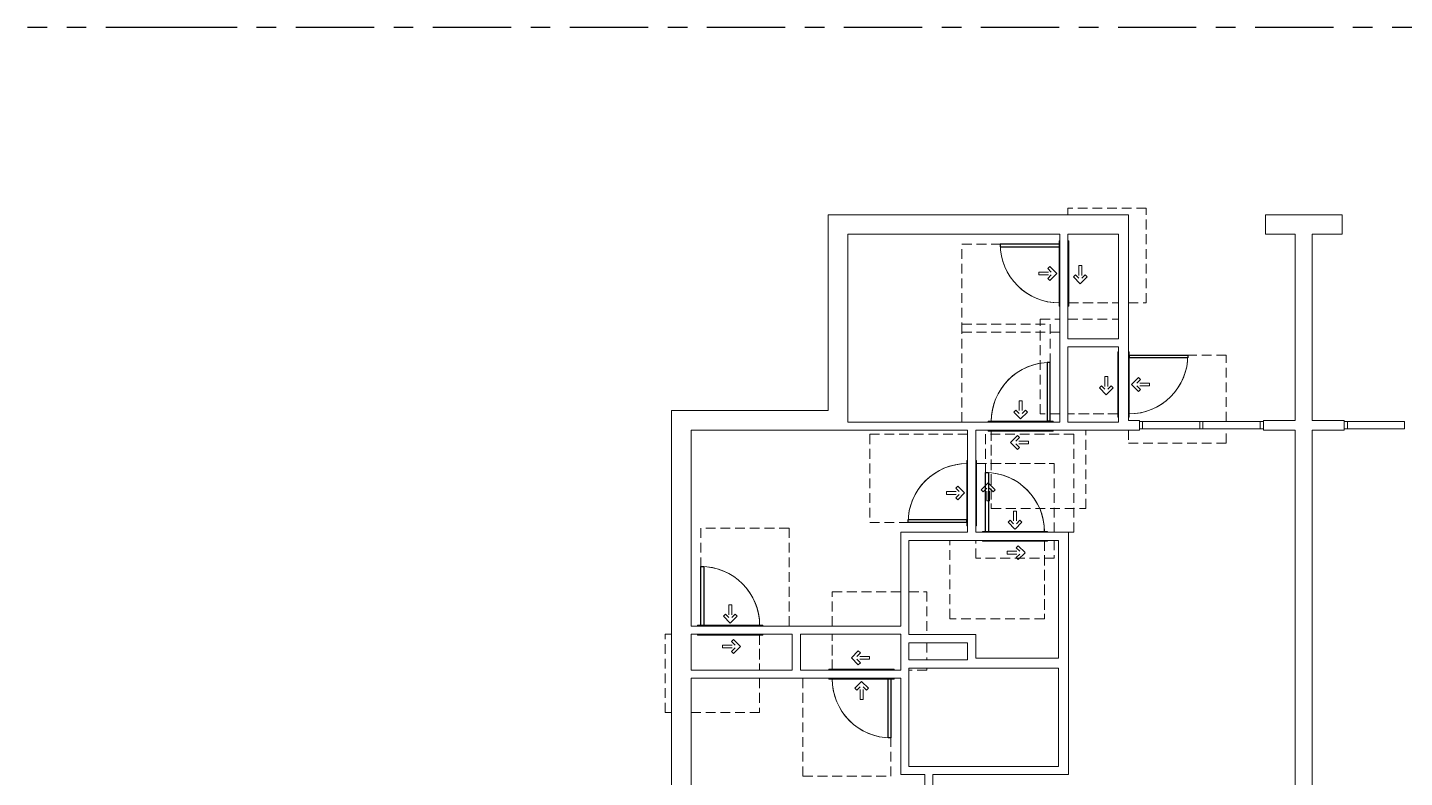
# Model space of a CAD drawing. Header units: inches. Extents: x -84 to 1352, y -121 to 1419.
# Drawn here: x -84 to 760, y 714 to 1174 of the extents above; entities that cross this region are included whole.
import ezdxf

# ---------------------------------------------------------------- set-up
doc = ezdxf.new("R2010")
doc.units = ezdxf.units.IN
doc.header["$MEASUREMENT"] = 0
doc.linetypes.add('ADA Clearance', pattern=[9, 6, -3])
doc.linetypes.add('Grid Line', pattern=[84, 48, -12, 12, -12])
for name, color, linetype, lineweight in [('A-DOOR', 31, 'Continuous', 15), ('A-DOOR-FRAM', 31, 'Continuous', 9), ('A-GLAZ-CWMG', 51, 'Continuous', 9), ('A-WALL', 113, 'Continuous', 15), ('I-WALL', 2, 'Continuous', 15), ('S-GRID', 1, 'Continuous', 9)]:
    doc.layers.add(name, color=color, linetype=linetype, lineweight=lineweight)

# ---------------------------------------------------------------- blocks, each defined once
blk = doc.blocks.new('Door-Single_CE_ - HM Door-2_ HM Frame-5154581-ROOF')
at = {"layer": 'A-DOOR', "linetype": 'ADA Clearance', "lineweight": 9}
for p, q in [((-36, 62.5), (18, 62.5)), ((-36, 2.5), (-36, 62.5)), ((18, 62.5), (18, 3)), ((-3.02, 9.85), (-4.26, 8.62)), ((-4.26, 8.62), (-0.02, 4.37)), ((-3.02, 9.85), (-0.89, 7.72)), ((-0.89, 15.47), (-0.89, 7.72)), ((0.86, 15.47), (-0.89, 15.47)), ((4.22, 8.62), (-0.02, 4.37)), ((0.86, 15.47), (0.86, 7.72)), ((2.99, 9.85), (0.86, 7.72)), ((2.99, 9.85), (4.22, 8.62)), ((-18, -3), (-18, -33.5)), ((-2.02, -5.79), (-6.26, -10.04)), ((-0.78, -7.03), (-2.91, -9.16)), ((-0.78, -7.03), (-2.02, -5.79)), ((40, -2.5), (36, -2.5)), ((40, -50.5), (40, -2.5)), ((-2.02, -14.28), (-6.26, -10.04)), ((4.84, -9.16), (-2.91, -9.16)), ((4.84, -10.91), (-2.91, -10.91)), ((-0.78, -13.04), (-2.91, -10.91)), ((-0.78, -13.04), (-2.02, -14.28)), ((4.84, -10.91), (4.84, -9.16)), ((-18, -39.5), (-18, -50.5)), ((-18, -50.5), (40, -50.5))]:
    blk.add_line(p, q, dxfattribs=at)
at = {"layer": 'A-DOOR'}
for p, q in [((18, 39), (16.25, 39)), ((16.25, 39), (16.25, 3)), ((18, 3), (18, 39))]:
    blk.add_line(p, q, dxfattribs=at)
at = {"layer": 'A-DOOR', "lineweight": 25}
for p, q in [((18, 39), (16.25, 39)), ((16.25, 39), (16.25, 3)), ((18, 3), (18, 39))]:
    blk.add_line(p, q, dxfattribs=at)
at = {"layer": 'A-DOOR', "lineweight": 9}
blk.add_arc((18, 3), 36, 90, 179.99883, dxfattribs=at)
blk.add_arc((18, 3), 36, 90, 179.99883, dxfattribs=at)
blk.add_arc((18, 3), 36, 90, 179.99883, dxfattribs=at)
blk.add_arc((18, 3), 36, 90, 179.99883, dxfattribs=at)
blk = doc.blocks.new('Door-Single_CE_ - HM Door-2_ HM Frame-5154585-ROOF')
at = {"layer": 'A-DOOR', "linetype": 'ADA Clearance', "lineweight": 9}
for p, q in [((-18, 51), (40, 51)), ((-18, 39), (-18, 51)), ((40, 51), (40, 39)), ((-18, 3.5), (-18, 34)), ((40, 34), (40, 3)), ((-2.02, 14.78), (-6.26, 10.54)), ((-2.02, 6.29), (-6.26, 10.54)), ((-0.78, 13.54), (-2.91, 11.41)), ((4.84, 11.41), (-2.91, 11.41)), ((4.84, 9.66), (-2.91, 9.66)), ((-0.78, 7.53), (-2.91, 9.66)), ((-0.78, 13.54), (-2.02, 14.78)), ((4.84, 11.41), (4.84, 9.66)), ((-0.78, 7.53), (-2.02, 6.29)), ((-28, -3), (-36, -3)), ((-36, -3), (-36, -63)), ((-4.26, -9.12), (-0.02, -4.87)), ((-3.02, -10.35), (-0.89, -8.22)), ((-0.89, -15.97), (-0.89, -8.22)), ((4.22, -9.12), (-0.02, -4.87)), ((0.86, -15.97), (0.86, -8.22)), ((2.99, -10.35), (0.86, -8.22)), ((18, -63), (18, -3.5)), ((-3.02, -10.35), (-4.26, -9.12)), ((0.86, -15.97), (-0.89, -15.97)), ((2.99, -10.35), (4.22, -9.12)), ((-36, -63), (-27.25, -63)), ((-22.75, -63), (18, -63))]:
    blk.add_line(p, q, dxfattribs=at)
at = {"layer": 'A-DOOR'}
for p, q in [((16.25, -39.5), (16.25, -3.5)), ((18, -3.5), (18, -39.5)), ((18, -39.5), (16.25, -39.5))]:
    blk.add_line(p, q, dxfattribs=at)
at = {"layer": 'A-DOOR', "lineweight": 25}
for p, q in [((16.25, -39.5), (16.25, -3.5)), ((18, -3.5), (18, -39.5)), ((18, -39.5), (16.25, -39.5))]:
    blk.add_line(p, q, dxfattribs=at)
at = {"layer": 'A-DOOR', "lineweight": 9}
blk.add_arc((18, -3.5), 36, 180.00117, 270, dxfattribs=at)
blk.add_arc((18, -3.5), 36, 180.00117, 270, dxfattribs=at)
blk.add_arc((18, -3.5), 36, 180.00117, 270, dxfattribs=at)
blk.add_arc((18, -3.5), 36, 180.00117, 270, dxfattribs=at)
blk = doc.blocks.new('Door-Single_CE_ - HM Door-2_ HM Frame-V1-ROOF')
at = {"layer": 'A-DOOR', "linetype": 'ADA Clearance', "lineweight": 9}
for p, q in [((-36, 62.5), (18, 62.5)), ((-36, 2.5), (-36, 62.5)), ((18, 62.5), (18, 3)), ((-3.02, 9.85), (-4.26, 8.62)), ((-4.26, 8.62), (-0.02, 4.37)), ((-3.02, 9.85), (-0.89, 7.72)), ((-0.89, 15.47), (-0.89, 7.72)), ((0.86, 15.47), (-0.89, 15.47)), ((4.22, 8.62), (-0.02, 4.37)), ((0.86, 15.47), (0.86, 7.72)), ((2.99, 9.85), (0.86, 7.72)), ((2.99, 9.85), (4.22, 8.62)), ((-18, -3), (-18, -50.5)), ((-2.02, -5.79), (-6.26, -10.04)), ((-0.78, -7.03), (-2.91, -9.16)), ((-0.78, -7.03), (-2.02, -5.79)), ((40, -50.5), (40, -2.5)), ((-2.02, -14.28), (-6.26, -10.04)), ((4.84, -9.16), (-2.91, -9.16)), ((4.84, -10.91), (-2.91, -10.91)), ((-0.78, -13.04), (-2.91, -10.91)), ((-0.78, -13.04), (-2.02, -14.28)), ((4.84, -10.91), (4.84, -9.16)), ((-18, -50.5), (40, -50.5))]:
    blk.add_line(p, q, dxfattribs=at)
at = {"layer": 'A-DOOR'}
for p, q in [((18, 39), (16.25, 39)), ((16.25, 39), (16.25, 3)), ((18, 3), (18, 39))]:
    blk.add_line(p, q, dxfattribs=at)
at = {"layer": 'A-DOOR', "lineweight": 25}
for p, q in [((18, 39), (16.25, 39)), ((16.25, 39), (16.25, 3)), ((18, 3), (18, 39))]:
    blk.add_line(p, q, dxfattribs=at)
at = {"layer": 'A-DOOR', "lineweight": 9}
blk.add_arc((18, 3), 36, 90, 179.99883, dxfattribs=at)
blk.add_arc((18, 3), 36, 90, 179.99883, dxfattribs=at)
blk.add_arc((18, 3), 36, 90, 179.99883, dxfattribs=at)
blk.add_arc((18, 3), 36, 90, 179.99883, dxfattribs=at)
blk = doc.blocks.new('Door-Single_CE_ - HM Door-2_ HM Frame-5154580-ROOF')
at = {"layer": 'A-DOOR', "linetype": 'ADA Clearance', "lineweight": 9}
for p, q in [((-18, 50.5), (24, 50.5)), ((-18, 3), (-18, 50.5)), ((29, 50.5), (40, 50.5)), ((40, 50.5), (40, 2.5)), ((-2.02, 14.28), (-6.26, 10.04)), ((-2.02, 5.79), (-6.26, 10.04)), ((-0.78, 13.04), (-2.91, 10.91)), ((4.84, 10.91), (-2.91, 10.91)), ((4.84, 9.16), (-2.91, 9.16)), ((-0.78, 7.03), (-2.91, 9.16)), ((-0.78, 13.04), (-2.02, 14.28)), ((4.84, 10.91), (4.84, 9.16)), ((-0.78, 7.03), (-2.02, 5.79)), ((40, 2.5), (29, 2.5)), ((-36, -2.5), (-36, -62.5)), ((-4.26, -8.62), (-0.02, -4.37)), ((-3.02, -9.85), (-0.89, -7.72)), ((-0.89, -15.47), (-0.89, -7.72)), ((4.22, -8.62), (-0.02, -4.37)), ((0.86, -15.47), (0.86, -7.72)), ((2.99, -9.85), (0.86, -7.72)), ((18, -62.5), (18, -3)), ((-3.02, -9.85), (-4.26, -8.62)), ((0.86, -15.47), (-0.89, -15.47)), ((2.99, -9.85), (4.22, -8.62)), ((-36, -62.5), (18, -62.5))]:
    blk.add_line(p, q, dxfattribs=at)
at = {"layer": 'A-DOOR'}
for p, q in [((16.25, -39), (16.25, -3)), ((18, -3), (18, -39)), ((18, -39), (16.25, -39))]:
    blk.add_line(p, q, dxfattribs=at)
at = {"layer": 'A-DOOR', "lineweight": 25}
for p, q in [((16.25, -39), (16.25, -3)), ((18, -3), (18, -39)), ((18, -39), (16.25, -39))]:
    blk.add_line(p, q, dxfattribs=at)
at = {"layer": 'A-DOOR', "lineweight": 9}
blk.add_arc((18, -3), 36, 180.00117, 270, dxfattribs=at)
blk.add_arc((18, -3), 36, 180.00117, 270, dxfattribs=at)
blk.add_arc((18, -3), 36, 180.00117, 270, dxfattribs=at)
blk.add_arc((18, -3), 36, 180.00117, 270, dxfattribs=at)
blk = doc.blocks.new('Door-Single_CE_ - HM Door-2_ HM Frame-V2-ROOF')
at = {"layer": 'A-DOOR', "linetype": 'ADA Clearance', "lineweight": 9}
for p, q in [((-18, 50.5), (40, 50.5)), ((-18, 3), (-18, 50.5)), ((40, 50.5), (40, 2.5)), ((-2.02, 14.28), (-6.26, 10.04)), ((-2.02, 5.79), (-6.26, 10.04)), ((-0.78, 13.04), (-2.91, 10.91)), ((4.84, 10.91), (-2.91, 10.91)), ((4.84, 9.16), (-2.91, 9.16)), ((-0.78, 7.03), (-2.91, 9.16)), ((-0.78, 13.04), (-2.02, 14.28)), ((4.84, 10.91), (4.84, 9.16)), ((-0.78, 7.03), (-2.02, 5.79)), ((-32.73, -2.5), (-36, -2.5)), ((-36, -2.5), (-36, -62.5)), ((-4.26, -8.62), (-0.02, -4.37)), ((-3.02, -9.85), (-0.89, -7.72)), ((-0.89, -15.47), (-0.89, -7.72)), ((4.22, -8.62), (-0.02, -4.37)), ((0.86, -15.47), (0.86, -7.72)), ((2.99, -9.85), (0.86, -7.72)), ((18, -62.5), (18, -3)), ((-3.02, -9.85), (-4.26, -8.62)), ((0.86, -15.47), (-0.89, -15.47)), ((2.99, -9.85), (4.22, -8.62)), ((-36, -62.5), (18, -62.5))]:
    blk.add_line(p, q, dxfattribs=at)
at = {"layer": 'A-DOOR'}
for p, q in [((16.25, -39), (16.25, -3)), ((18, -3), (18, -39)), ((18, -39), (16.25, -39))]:
    blk.add_line(p, q, dxfattribs=at)
at = {"layer": 'A-DOOR', "lineweight": 25}
for p, q in [((16.25, -39), (16.25, -3)), ((18, -3), (18, -39)), ((18, -39), (16.25, -39))]:
    blk.add_line(p, q, dxfattribs=at)
at = {"layer": 'A-DOOR', "lineweight": 9}
blk.add_arc((18, -3), 36, 180.00117, 270, dxfattribs=at)
blk.add_arc((18, -3), 36, 180.00117, 270, dxfattribs=at)
blk.add_arc((18, -3), 36, 180.00117, 270, dxfattribs=at)
blk.add_arc((18, -3), 36, 180.00117, 270, dxfattribs=at)
blk = doc.blocks.new('Door-Single_CE_ - HM Door-2_ HM Frame-V3-ROOF')
at = {"layer": 'A-DOOR', "linetype": 'ADA Clearance', "lineweight": 9}
for p, q in [((-18, 50.5), (24, 50.5)), ((-18, 29.5), (-18, 50.5)), ((36, 50.5), (40, 50.5)), ((40, 50.5), (40, 2.5)), ((-18, 3), (-18, 24.5)), ((-2.02, 14.28), (-6.26, 10.04)), ((-2.02, 5.79), (-6.26, 10.04)), ((-0.78, 13.04), (-2.91, 10.91)), ((4.84, 10.91), (-2.91, 10.91)), ((4.84, 9.16), (-2.91, 9.16)), ((-0.78, 7.03), (-2.91, 9.16)), ((-0.78, 13.04), (-2.02, 14.28)), ((4.84, 10.91), (4.84, 9.16)), ((-0.78, 7.03), (-2.02, 5.79)), ((40, 2.5), (36, 2.5)), ((-36, -2.5), (-36, -62.5)), ((-4.26, -8.62), (-0.02, -4.37)), ((-3.02, -9.85), (-0.89, -7.72)), ((-0.89, -15.47), (-0.89, -7.72)), ((4.22, -8.62), (-0.02, -4.37)), ((0.86, -15.47), (0.86, -7.72)), ((2.99, -9.85), (0.86, -7.72)), ((18, -62.5), (18, -3)), ((-3.02, -9.85), (-4.26, -8.62)), ((0.86, -15.47), (-0.89, -15.47)), ((2.99, -9.85), (4.22, -8.62)), ((-36, -62.5), (18, -62.5))]:
    blk.add_line(p, q, dxfattribs=at)
at = {"layer": 'A-DOOR'}
for p, q in [((16.25, -39), (16.25, -3)), ((18, -3), (18, -39)), ((18, -39), (16.25, -39))]:
    blk.add_line(p, q, dxfattribs=at)
at = {"layer": 'A-DOOR', "lineweight": 25}
for p, q in [((16.25, -39), (16.25, -3)), ((18, -3), (18, -39)), ((18, -39), (16.25, -39))]:
    blk.add_line(p, q, dxfattribs=at)
at = {"layer": 'A-DOOR', "lineweight": 9}
blk.add_arc((18, -3), 36, 180.00117, 270, dxfattribs=at)
blk.add_arc((18, -3), 36, 180.00117, 270, dxfattribs=at)
blk.add_arc((18, -3), 36, 180.00117, 270, dxfattribs=at)
blk.add_arc((18, -3), 36, 180.00117, 270, dxfattribs=at)
blk = doc.blocks.new('Door-Single_CE_ - HM Door-2_ HM Frame-V4-ROOF')
at = {"layer": 'A-DOOR', "linetype": 'ADA Clearance', "lineweight": 9}
for p, q in [((-18, 50.5), (24, 50.5)), ((-18, 29.5), (-18, 50.5)), ((29, 50.5), (40, 50.5)), ((40, 50.5), (40, 24.25)), ((-18, 3), (-18, 24.5)), ((40, 19.25), (40, 8.75)), ((-2.02, 14.28), (-6.26, 10.04)), ((-2.02, 5.79), (-6.26, 10.04)), ((-0.78, 13.04), (-2.91, 10.91)), ((4.84, 10.91), (-2.91, 10.91)), ((4.84, 9.16), (-2.91, 9.16)), ((-0.78, 7.03), (-2.91, 9.16)), ((-0.78, 13.04), (-2.02, 14.28)), ((4.84, 10.91), (4.84, 9.16)), ((-0.78, 7.03), (-2.02, 5.79)), ((40, 2.5), (29, 2.5)), ((40, 3.75), (40, 2.5)), ((-36, -2.5), (-36, -62.5)), ((-4.26, -8.62), (-0.02, -4.37)), ((-3.02, -9.85), (-0.89, -7.72)), ((-0.89, -15.47), (-0.89, -7.72)), ((4.22, -8.62), (-0.02, -4.37)), ((0.86, -15.47), (0.86, -7.72)), ((2.99, -9.85), (0.86, -7.72)), ((18, -62.5), (18, -3)), ((-3.02, -9.85), (-4.26, -8.62)), ((0.86, -15.47), (-0.89, -15.47)), ((2.99, -9.85), (4.22, -8.62)), ((-36, -62.5), (18, -62.5))]:
    blk.add_line(p, q, dxfattribs=at)
at = {"layer": 'A-DOOR'}
for p, q in [((16.25, -39), (16.25, -3)), ((18, -3), (18, -39)), ((18, -39), (16.25, -39))]:
    blk.add_line(p, q, dxfattribs=at)
at = {"layer": 'A-DOOR', "lineweight": 25}
for p, q in [((16.25, -39), (16.25, -3)), ((18, -3), (18, -39)), ((18, -39), (16.25, -39))]:
    blk.add_line(p, q, dxfattribs=at)
at = {"layer": 'A-DOOR', "lineweight": 9}
blk.add_arc((18, -3), 36, 180.00117, 270, dxfattribs=at)
blk.add_arc((18, -3), 36, 180.00117, 270, dxfattribs=at)
blk.add_arc((18, -3), 36, 180.00117, 270, dxfattribs=at)
blk.add_arc((18, -3), 36, 180.00117, 270, dxfattribs=at)
blk = doc.blocks.new('Door-Single_CE_ - HM Door-2_ HM Frame-V36-ROOF')
at = {"layer": 'A-DOOR', "linetype": 'ADA Clearance', "lineweight": 9}
for p, q in [((-36, 62.5), (18, 62.5)), ((-36, 2.5), (-36, 62.5)), ((18, 62.5), (18, 2.5)), ((-3.02, 9.85), (-4.26, 8.62)), ((-4.26, 8.62), (-0.02, 4.37)), ((-3.02, 9.85), (-0.89, 7.72)), ((-0.89, 15.47), (-0.89, 7.72)), ((0.86, 15.47), (-0.89, 15.47)), ((4.22, 8.62), (-0.02, 4.37)), ((0.86, 15.47), (0.86, 7.72)), ((2.99, 9.85), (0.86, 7.72)), ((2.99, 9.85), (4.22, 8.62)), ((-18, -2.5), (-18, -33.5)), ((-2.02, -5.79), (-6.26, -10.04)), ((-0.78, -7.03), (-2.91, -9.16)), ((-0.78, -7.03), (-2.02, -5.79)), ((40, -2.5), (36, -2.5)), ((40, -50.5), (40, -2.5)), ((-2.02, -14.28), (-6.26, -10.04)), ((4.84, -9.16), (-2.91, -9.16)), ((4.84, -10.91), (-2.91, -10.91)), ((-0.78, -13.04), (-2.91, -10.91)), ((-0.78, -13.04), (-2.02, -14.28)), ((4.84, -10.91), (4.84, -9.16)), ((-18, -39.5), (-18, -50.5)), ((-18, -50.5), (40, -50.5))]:
    blk.add_line(p, q, dxfattribs=at)
at = {"layer": 'A-DOOR'}
for p, q in [((18, 39), (16.25, 39)), ((16.25, 39), (16.25, 3)), ((18, 3), (18, 39)), ((16.25, 3), (18, 3))]:
    blk.add_line(p, q, dxfattribs=at)
at = {"layer": 'A-DOOR', "lineweight": 25}
for p, q in [((18, 39), (16.25, 39)), ((16.25, 39), (16.25, 3)), ((18, 3), (18, 39)), ((18, 3), (16.25, 3))]:
    blk.add_line(p, q, dxfattribs=at)
at = {"layer": 'A-DOOR', "lineweight": 9}
for end in [179.99883, 180.5, 180.5, 180.5]:
    blk.add_arc((18, 3), 36, 90, end, dxfattribs=at)
at = {"layer": 'A-DOOR-FRAM'}
for p, q in [((-20, 3), (20, 3)), ((-20, 2.5), (-20, 3)), ((20, 3), (20, 2.5)), ((-20, -3), (-20, -2.5)), ((20, -3), (-20, -3)), ((20, -2.5), (20, -3))]:
    blk.add_line(p, q, dxfattribs=at)
blk = doc.blocks.new('Door-Single_CE_ - HM Door-2_ HM Frame-V37-ROOF')
at = {"layer": 'A-DOOR', "linetype": 'ADA Clearance', "lineweight": 9}
for p, q in [((-18, 51), (40, 51)), ((-18, 39), (-18, 51)), ((40, 51), (40, 39)), ((-18, 3), (-18, 34)), ((40, 34), (40, 3)), ((-2.02, 14.78), (-6.26, 10.54)), ((-2.02, 6.29), (-6.26, 10.54)), ((-0.78, 13.54), (-2.91, 11.41)), ((4.84, 11.41), (-2.91, 11.41)), ((4.84, 9.66), (-2.91, 9.66)), ((-0.78, 7.53), (-2.91, 9.66)), ((-0.78, 13.54), (-2.02, 14.78)), ((4.84, 11.41), (4.84, 9.66)), ((-0.78, 7.53), (-2.02, 6.29)), ((-28, -3), (-36, -3)), ((-36, -3), (-36, -63)), ((-4.26, -9.12), (-0.02, -4.87)), ((-3.02, -10.35), (-0.89, -8.22)), ((-0.89, -15.97), (-0.89, -8.22)), ((4.22, -9.12), (-0.02, -4.87)), ((0.86, -15.97), (0.86, -8.22)), ((2.99, -10.35), (0.86, -8.22)), ((18, -63), (18, -3)), ((-3.02, -10.35), (-4.26, -9.12)), ((0.86, -15.97), (-0.89, -15.97)), ((2.99, -10.35), (4.22, -9.12)), ((-36, -63), (-27.25, -63)), ((-22.75, -63), (18, -63))]:
    blk.add_line(p, q, dxfattribs=at)
at = {"layer": 'A-DOOR'}
for p, q in [((16.25, -39.5), (16.25, -3.5)), ((16.25, -3.5), (18, -3.5)), ((18, -3.5), (18, -39.5)), ((18, -39.5), (16.25, -39.5))]:
    blk.add_line(p, q, dxfattribs=at)
at = {"layer": 'A-DOOR', "lineweight": 25}
for p, q in [((16.25, -39.5), (16.25, -3.5)), ((18, -3.5), (16.25, -3.5)), ((18, -3.5), (18, -39.5)), ((18, -39.5), (16.25, -39.5))]:
    blk.add_line(p, q, dxfattribs=at)
at = {"layer": 'A-DOOR', "lineweight": 9}
for start in [179.5, 179.5, 179.5, 180.00117]:
    blk.add_arc((18, -3.5), 36, start, 270, dxfattribs=at)
at = {"layer": 'A-DOOR-FRAM'}
for p, q in [((-20, 3.5), (20, 3.5)), ((-20, 3), (-20, 3.5)), ((20, 3.5), (20, 3)), ((-20, -3.5), (-20, -3)), ((20, -3.5), (-20, -3.5)), ((20, -3), (20, -3.5))]:
    blk.add_line(p, q, dxfattribs=at)
blk = doc.blocks.new('Door-Single_CE_ - HM Door-2_ HM Frame-V38-ROOF')
at = {"layer": 'A-DOOR', "linetype": 'ADA Clearance', "lineweight": 9}
for p, q in [((-36, 62.5), (18, 62.5)), ((-36, 2.5), (-36, 62.5)), ((18, 62.5), (18, 2.5)), ((-3.02, 9.85), (-4.26, 8.62)), ((-4.26, 8.62), (-0.02, 4.37)), ((-3.02, 9.85), (-0.89, 7.72)), ((-0.89, 15.47), (-0.89, 7.72)), ((0.86, 15.47), (-0.89, 15.47)), ((4.22, 8.62), (-0.02, 4.37)), ((0.86, 15.47), (0.86, 7.72)), ((2.99, 9.85), (0.86, 7.72)), ((2.99, 9.85), (4.22, 8.62)), ((-18, -2.5), (-18, -50.5)), ((-2.02, -5.79), (-6.26, -10.04)), ((-0.78, -7.03), (-2.91, -9.16)), ((-0.78, -7.03), (-2.02, -5.79)), ((40, -50.5), (40, -2.5)), ((-2.02, -14.28), (-6.26, -10.04)), ((4.84, -9.16), (-2.91, -9.16)), ((4.84, -10.91), (-2.91, -10.91)), ((-0.78, -13.04), (-2.91, -10.91)), ((-0.78, -13.04), (-2.02, -14.28)), ((4.84, -10.91), (4.84, -9.16)), ((-18, -50.5), (40, -50.5))]:
    blk.add_line(p, q, dxfattribs=at)
at = {"layer": 'A-DOOR'}
for p, q in [((18, 39), (16.25, 39)), ((16.25, 39), (16.25, 3)), ((18, 3), (18, 39)), ((16.25, 3), (18, 3))]:
    blk.add_line(p, q, dxfattribs=at)
at = {"layer": 'A-DOOR', "lineweight": 25}
for p, q in [((18, 39), (16.25, 39)), ((16.25, 39), (16.25, 3)), ((18, 3), (18, 39)), ((18, 3), (16.25, 3))]:
    blk.add_line(p, q, dxfattribs=at)
at = {"layer": 'A-DOOR', "lineweight": 9}
for end in [179.99883, 180.5, 180.5, 180.5]:
    blk.add_arc((18, 3), 36, 90, end, dxfattribs=at)
at = {"layer": 'A-DOOR-FRAM'}
for p, q in [((-20, 3), (20, 3)), ((-20, 2.5), (-20, 3)), ((20, 3), (20, 2.5)), ((-20, -3), (-20, -2.5)), ((20, -3), (-20, -3)), ((20, -2.5), (20, -3))]:
    blk.add_line(p, q, dxfattribs=at)
blk = doc.blocks.new('Door-Single_CE_ - HM Door-2_ HM Frame-V39-ROOF')
at = {"layer": 'A-DOOR', "linetype": 'ADA Clearance', "lineweight": 9}
for p, q in [((-18, 50.5), (24, 50.5)), ((-18, 2.5), (-18, 50.5)), ((29, 50.5), (40, 50.5)), ((40, 50.5), (40, 2.5)), ((-2.02, 14.28), (-6.26, 10.04)), ((-2.02, 5.79), (-6.26, 10.04)), ((-0.78, 13.04), (-2.91, 10.91)), ((4.84, 10.91), (-2.91, 10.91)), ((4.84, 9.16), (-2.91, 9.16)), ((-0.78, 7.03), (-2.91, 9.16)), ((-0.78, 13.04), (-2.02, 14.28)), ((4.84, 10.91), (4.84, 9.16)), ((-0.78, 7.03), (-2.02, 5.79)), ((40, 2.5), (29, 2.5)), ((-36, -2.5), (-36, -62.5)), ((-4.26, -8.62), (-0.02, -4.37)), ((-3.02, -9.85), (-0.89, -7.72)), ((-0.89, -15.47), (-0.89, -7.72)), ((4.22, -8.62), (-0.02, -4.37)), ((0.86, -15.47), (0.86, -7.72)), ((2.99, -9.85), (0.86, -7.72)), ((18, -62.5), (18, -2.5)), ((-3.02, -9.85), (-4.26, -8.62)), ((0.86, -15.47), (-0.89, -15.47)), ((2.99, -9.85), (4.22, -8.62)), ((-36, -62.5), (18, -62.5))]:
    blk.add_line(p, q, dxfattribs=at)
at = {"layer": 'A-DOOR'}
for p, q in [((16.25, -39), (16.25, -3)), ((16.25, -3), (18, -3)), ((18, -3), (18, -39)), ((18, -39), (16.25, -39))]:
    blk.add_line(p, q, dxfattribs=at)
at = {"layer": 'A-DOOR', "lineweight": 25}
for p, q in [((16.25, -39), (16.25, -3)), ((18, -3), (16.25, -3)), ((18, -3), (18, -39)), ((18, -39), (16.25, -39))]:
    blk.add_line(p, q, dxfattribs=at)
at = {"layer": 'A-DOOR', "lineweight": 9}
for start in [179.5, 179.5, 179.5, 180.00117]:
    blk.add_arc((18, -3), 36, start, 270, dxfattribs=at)
at = {"layer": 'A-DOOR-FRAM'}
for p, q in [((-20, 3), (20, 3)), ((-20, 2.5), (-20, 3)), ((20, 3), (20, 2.5)), ((-20, -3), (-20, -2.5)), ((20, -3), (-20, -3)), ((20, -2.5), (20, -3))]:
    blk.add_line(p, q, dxfattribs=at)
blk = doc.blocks.new('Door-Single_CE_ - HM Door-2_ HM Frame-V40-ROOF')
at = {"layer": 'A-DOOR', "linetype": 'ADA Clearance', "lineweight": 9}
for p, q in [((-18, 50.5), (40, 50.5)), ((-18, 2.5), (-18, 50.5)), ((40, 50.5), (40, 2.5)), ((-2.02, 14.28), (-6.26, 10.04)), ((-2.02, 5.79), (-6.26, 10.04)), ((-0.78, 13.04), (-2.91, 10.91)), ((4.84, 10.91), (-2.91, 10.91)), ((4.84, 9.16), (-2.91, 9.16)), ((-0.78, 7.03), (-2.91, 9.16)), ((-0.78, 13.04), (-2.02, 14.28)), ((4.84, 10.91), (4.84, 9.16)), ((-0.78, 7.03), (-2.02, 5.79)), ((-32.73, -2.5), (-36, -2.5)), ((-36, -2.5), (-36, -62.5)), ((-4.26, -8.62), (-0.02, -4.37)), ((-3.02, -9.85), (-0.89, -7.72)), ((-0.89, -15.47), (-0.89, -7.72)), ((4.22, -8.62), (-0.02, -4.37)), ((0.86, -15.47), (0.86, -7.72)), ((2.99, -9.85), (0.86, -7.72)), ((18, -62.5), (18, -2.5)), ((-3.02, -9.85), (-4.26, -8.62)), ((0.86, -15.47), (-0.89, -15.47)), ((2.99, -9.85), (4.22, -8.62)), ((-36, -62.5), (18, -62.5))]:
    blk.add_line(p, q, dxfattribs=at)
at = {"layer": 'A-DOOR'}
for p, q in [((16.25, -39), (16.25, -3)), ((16.25, -3), (18, -3)), ((18, -3), (18, -39)), ((18, -39), (16.25, -39))]:
    blk.add_line(p, q, dxfattribs=at)
at = {"layer": 'A-DOOR', "lineweight": 25}
for p, q in [((16.25, -39), (16.25, -3)), ((18, -3), (16.25, -3)), ((18, -3), (18, -39)), ((18, -39), (16.25, -39))]:
    blk.add_line(p, q, dxfattribs=at)
at = {"layer": 'A-DOOR', "lineweight": 9}
for start in [179.5, 179.5, 179.5, 180.00117]:
    blk.add_arc((18, -3), 36, start, 270, dxfattribs=at)
at = {"layer": 'A-DOOR-FRAM'}
for p, q in [((-20, 3), (20, 3)), ((-20, 2.5), (-20, 3)), ((20, 3), (20, 2.5)), ((-20, -3), (-20, -2.5)), ((20, -3), (-20, -3)), ((20, -2.5), (20, -3))]:
    blk.add_line(p, q, dxfattribs=at)
blk = doc.blocks.new('Door-Single_CE_ - HM Door-2_ HM Frame-V41-ROOF')
at = {"layer": 'A-DOOR', "linetype": 'ADA Clearance', "lineweight": 9}
for p, q in [((-18, 50.5), (24, 50.5)), ((-18, 29.5), (-18, 50.5)), ((36, 50.5), (40, 50.5)), ((40, 50.5), (40, 2.5)), ((-18, 2.5), (-18, 24.5)), ((-2.02, 14.28), (-6.26, 10.04)), ((-2.02, 5.79), (-6.26, 10.04)), ((-0.78, 13.04), (-2.91, 10.91)), ((4.84, 10.91), (-2.91, 10.91)), ((4.84, 9.16), (-2.91, 9.16)), ((-0.78, 7.03), (-2.91, 9.16)), ((-0.78, 13.04), (-2.02, 14.28)), ((4.84, 10.91), (4.84, 9.16)), ((-0.78, 7.03), (-2.02, 5.79)), ((40, 2.5), (36, 2.5)), ((-36, -2.5), (-36, -62.5)), ((-4.26, -8.62), (-0.02, -4.37)), ((-3.02, -9.85), (-0.89, -7.72)), ((-0.89, -15.47), (-0.89, -7.72)), ((4.22, -8.62), (-0.02, -4.37)), ((0.86, -15.47), (0.86, -7.72)), ((2.99, -9.85), (0.86, -7.72)), ((18, -62.5), (18, -2.5)), ((-3.02, -9.85), (-4.26, -8.62)), ((0.86, -15.47), (-0.89, -15.47)), ((2.99, -9.85), (4.22, -8.62)), ((-36, -62.5), (18, -62.5))]:
    blk.add_line(p, q, dxfattribs=at)
at = {"layer": 'A-DOOR'}
for p, q in [((16.25, -39), (16.25, -3)), ((16.25, -3), (18, -3)), ((18, -3), (18, -39)), ((18, -39), (16.25, -39))]:
    blk.add_line(p, q, dxfattribs=at)
at = {"layer": 'A-DOOR', "lineweight": 25}
for p, q in [((16.25, -39), (16.25, -3)), ((18, -3), (16.25, -3)), ((18, -3), (18, -39)), ((18, -39), (16.25, -39))]:
    blk.add_line(p, q, dxfattribs=at)
at = {"layer": 'A-DOOR', "lineweight": 9}
for start in [179.5, 179.5, 179.5, 180.00117]:
    blk.add_arc((18, -3), 36, start, 270, dxfattribs=at)
at = {"layer": 'A-DOOR-FRAM'}
for p, q in [((-20, 3), (20, 3)), ((-20, 2.5), (-20, 3)), ((20, 3), (20, 2.5)), ((-20, -3), (-20, -2.5)), ((20, -3), (-20, -3)), ((20, -2.5), (20, -3))]:
    blk.add_line(p, q, dxfattribs=at)
blk = doc.blocks.new('Door-Single_CE_ - HM Door-2_ HM Frame-V42-ROOF')
at = {"layer": 'A-DOOR', "linetype": 'ADA Clearance', "lineweight": 9}
for p, q in [((-18, 50.5), (24, 50.5)), ((-18, 29.5), (-18, 50.5)), ((29, 50.5), (40, 50.5)), ((40, 50.5), (40, 24.25)), ((-18, 2.5), (-18, 24.5)), ((40, 19.25), (40, 8.75)), ((-2.02, 14.28), (-6.26, 10.04)), ((-2.02, 5.79), (-6.26, 10.04)), ((-0.78, 13.04), (-2.91, 10.91)), ((4.84, 10.91), (-2.91, 10.91)), ((4.84, 9.16), (-2.91, 9.16)), ((-0.78, 7.03), (-2.91, 9.16)), ((-0.78, 13.04), (-2.02, 14.28)), ((4.84, 10.91), (4.84, 9.16)), ((-0.78, 7.03), (-2.02, 5.79)), ((40, 2.5), (29, 2.5)), ((40, 3.75), (40, 2.5)), ((-36, -2.5), (-36, -62.5)), ((-4.26, -8.62), (-0.02, -4.37)), ((-3.02, -9.85), (-0.89, -7.72)), ((-0.89, -15.47), (-0.89, -7.72)), ((4.22, -8.62), (-0.02, -4.37)), ((0.86, -15.47), (0.86, -7.72)), ((2.99, -9.85), (0.86, -7.72)), ((18, -62.5), (18, -2.5)), ((-3.02, -9.85), (-4.26, -8.62)), ((0.86, -15.47), (-0.89, -15.47)), ((2.99, -9.85), (4.22, -8.62)), ((-36, -62.5), (18, -62.5))]:
    blk.add_line(p, q, dxfattribs=at)
at = {"layer": 'A-DOOR'}
for p, q in [((16.25, -39), (16.25, -3)), ((16.25, -3), (18, -3)), ((18, -3), (18, -39)), ((18, -39), (16.25, -39))]:
    blk.add_line(p, q, dxfattribs=at)
at = {"layer": 'A-DOOR', "lineweight": 25}
for p, q in [((16.25, -39), (16.25, -3)), ((18, -3), (16.25, -3)), ((18, -3), (18, -39)), ((18, -39), (16.25, -39))]:
    blk.add_line(p, q, dxfattribs=at)
at = {"layer": 'A-DOOR', "lineweight": 9}
for start in [179.5, 179.5, 179.5, 180.00117]:
    blk.add_arc((18, -3), 36, start, 270, dxfattribs=at)
at = {"layer": 'A-DOOR-FRAM'}
for p, q in [((-20, 3), (20, 3)), ((-20, 2.5), (-20, 3)), ((20, 3), (20, 2.5)), ((-20, -3), (-20, -2.5)), ((20, -3), (-20, -3)), ((20, -2.5), (20, -3))]:
    blk.add_line(p, q, dxfattribs=at)
blk = doc.blocks.new('Rectangular Mullion - 4 1_2_ x 2_ Rectangular_CE_-5154595-ROOF')
at = {"layer": 'A-GLAZ-CWMG'}
for p, q in [((599.11, 927.95), (599.11, 932.45)), ((599.11, 932.45), (634.11, 932.45)), ((634.11, 932.45), (634.11, 927.95)), ((634.11, 927.95), (599.11, 927.95))]:
    blk.add_line(p, q, dxfattribs=at)
blk = doc.blocks.new('Rectangular Mullion - 4 1_2_ x 2_ Rectangular_CE_-5154599-ROOF')
at = {"layer": 'A-GLAZ-CWMG'}
for p, q in [((-2, -2.25), (-2, 2.25)), ((-2, 2.25), (0, 2.25)), ((0, 2.25), (0, -2.25)), ((0, -2.25), (-2, -2.25))]:
    blk.add_line(p, q, dxfattribs=at)
blk = doc.blocks.new('Rectangular Mullion - 4 1_2_ x 2_ Rectangular_CE_-5154600-ROOF')
at = {"layer": 'A-GLAZ-CWMG'}
for p, q in [((0, 2.25), (-2, 2.25)), ((-2, 2.25), (-2, -2.25)), ((0, -2.25), (0, 2.25)), ((-2, -2.25), (0, -2.25))]:
    blk.add_line(p, q, dxfattribs=at)
blk = doc.blocks.new('Rectangular Mullion - 4 1_2_ x 2_ Rectangular_CE_-5154597-ROOF')
at = {"layer": 'A-GLAZ-CWMG'}
for p, q in [((-1, -2.25), (-1, 2.25)), ((-1, 2.25), (1, 2.25)), ((1, 2.25), (1, -2.25)), ((1, -2.25), (-1, -2.25))]:
    blk.add_line(p, q, dxfattribs=at)
blk = doc.blocks.new('Rectangular Mullion - 4 1_2_ x 2_ Rectangular_CE_-5154606-ROOF')
at = {"layer": 'A-GLAZ-CWMG'}
for p, q in [((0, 2.25), (-2, 2.25)), ((-2, 2.25), (-2, -2.25)), ((0, -2.25), (0, 2.25)), ((-2, -2.25), (0, -2.25))]:
    blk.add_line(p, q, dxfattribs=at)
blk = doc.blocks.new('Rectangular Mullion - 4 1_2_ x 2_ Rectangular_CE_-5154601-ROOF')
at = {"layer": 'A-GLAZ-CWMG'}
for p, q in [((761.61, 927.95), (761.61, 932.45)), ((761.61, 932.45), (796.61, 932.45)), ((796.61, 932.45), (796.61, 927.95)), ((796.61, 927.95), (761.61, 927.95))]:
    blk.add_line(p, q, dxfattribs=at)

msp = doc.modelspace()

# ---------------------------------------------------------------- linework, layer by layer
at = {"layer": 'A-WALL'}
for p, q in [((406.36, 939.2), (406.36, 1059.2)), ((406.36, 1059.2), (590.36, 1059.2)), ((590.36, 1059.2), (590.36, 933.2)), ((674.36, 1059.2), (721.36, 1059.2)), ((674.36, 1047.2), (674.36, 1059.2)), ((721.36, 1047.2), (721.36, 1059.2)), ((418.36, 1047.2), (418.36, 932.2)), ((548.36, 1047.2), (418.36, 1047.2)), ((584.36, 1047.2), (553.36, 1047.2)), ((584.36, 983.2), (584.36, 1047.2)), ((692.61, 1047.2), (674.36, 1047.2)), ((692.61, 933.2), (692.61, 1047.2)), ((721.36, 1047.2), (703.11, 1047.2)), ((703.11, 1047.2), (703.11, 933.2)), ((584.36, 932.2), (584.36, 978.2)), ((310.36, 641.7), (310.36, 939.2)), ((310.36, 939.2), (406.36, 939.2)), ((590.36, 933.2), (597.11, 933.2)), ((597.11, 927.2), (597.11, 933.2)), ((673.11, 933.2), (692.61, 933.2)), ((673.11, 933.2), (673.11, 927.2)), ((703.11, 933.2), (722.61, 933.2)), ((722.61, 927.2), (722.61, 933.2)), ((322.36, 927.2), (322.36, 807.2)), ((418.36, 927.2), (322.36, 927.2)), ((597.11, 927.2), (584.36, 927.2)), ((692.61, 927.2), (673.11, 927.2)), ((692.61, 524.2), (692.61, 927.2)), ((703.11, 927.2), (703.11, 524.2)), ((722.61, 927.2), (703.11, 927.2)), ((553.59, 864.7), (547.59, 864.7)), ((553.59, 864.7), (553.59, 721.2)), ((547.59, 787.45), (547.59, 859.7)), ((322.36, 802.2), (322.36, 780.2)), ((491.86, 787.45), (491.86, 786.45)), ((496.86, 787.45), (547.59, 787.45)), ((547.59, 781.45), (491.86, 781.45)), ((547.59, 721.2), (547.59, 781.45)), ((322.36, 775.2), (322.36, 653.7))]:
    msp.add_line(p, q, dxfattribs=at)
at = {"layer": 'I-WALL'}
for p, q in [((548.36, 932.2), (548.36, 1047.2)), ((553.36, 1047.2), (553.36, 983.2)), ((553.36, 983.2), (584.36, 983.2)), ((553.36, 978.2), (553.36, 932.2)), ((584.36, 978.2), (553.36, 978.2)), ((418.36, 932.2), (548.36, 932.2)), ((553.36, 932.2), (584.36, 932.2)), ((491.86, 927.2), (418.36, 927.2)), ((491.86, 864.7), (491.86, 927.2)), ((584.36, 927.2), (496.86, 927.2)), ((496.86, 927.2), (496.86, 864.7)), ((450.86, 864.7), (491.86, 864.7)), ((450.86, 807.2), (450.86, 864.7)), ((496.86, 864.7), (547.59, 864.7)), ((547.59, 859.7), (455.86, 859.7)), ((455.86, 859.7), (455.86, 801.95)), ((322.36, 807.2), (450.86, 807.2)), ((384.36, 802.2), (322.36, 802.2)), ((384.36, 780.2), (384.36, 802.2)), ((450.86, 802.2), (389.36, 802.2)), ((389.36, 802.2), (389.36, 780.2)), ((450.86, 780.2), (450.86, 802.2)), ((455.86, 801.95), (496.86, 801.95)), ((496.86, 801.95), (496.86, 787.45)), ((455.86, 796.95), (455.86, 786.45)), ((491.86, 796.95), (455.86, 796.95)), ((491.86, 787.45), (491.86, 796.95)), ((455.86, 786.45), (491.86, 786.45)), ((322.36, 780.2), (384.36, 780.2)), ((389.36, 780.2), (450.86, 780.2)), ((455.86, 781.45), (455.86, 721.2)), ((491.86, 781.45), (455.86, 781.45)), ((450.86, 775.2), (322.36, 775.2)), ((450.86, 716.2), (450.86, 775.2)), ((455.86, 721.2), (547.59, 721.2)), ((553.59, 716.2), (553.59, 721.2)), ((465.59, 716.2), (450.86, 716.2)), ((465.59, 653.7), (465.59, 716.2)), ((553.59, 716.2), (470.59, 716.2)), ((470.59, 716.2), (470.59, 653.7))]:
    msp.add_line(p, q, dxfattribs=at)
at = {"layer": 'S-GRID', "linetype": 'Grid Line', "lineweight": 25}
for p, q in [((11.59, 1173.87), (-84.41, 1173.87)), ((1220.03, 1173.87), (11.59, 1173.87))]:
    msp.add_line(p, q, dxfattribs=at)

# ---------------------------------------------------------------- block references
at = {"layer": 'A-DOOR', "lineweight": 9}
for name, p, rotation in [('Door-Single_CE_ - HM Door-2_ HM Frame-5154581-ROOF', (550.86, 1023.2), 89.99999999999991), ('Door-Single_CE_ - HM Door-2_ HM Frame-5154581-ROOF', (550.86, 1023.2), 89.99999999999991), ('Door-Single_CE_ - HM Door-2_ HM Frame-V36-ROOF', (550.86, 1023.2), 89.99999999999991), ('Door-Single_CE_ - HM Door-2_ HM Frame-5154585-ROOF', (587.36, 955.2), 89.99999999999991), ('Door-Single_CE_ - HM Door-2_ HM Frame-5154585-ROOF', (587.36, 955.2), 89.99999999999991), ('Door-Single_CE_ - HM Door-2_ HM Frame-V37-ROOF', (587.36, 955.2), 89.99999999999991), ('Door-Single_CE_ - HM Door-2_ HM Frame-5154580-ROOF', (494.36, 888.7), 269.9999999999999), ('Door-Single_CE_ - HM Door-2_ HM Frame-5154580-ROOF', (494.36, 888.7), 269.9999999999999), ('Door-Single_CE_ - HM Door-2_ HM Frame-V39-ROOF', (494.36, 888.7), 269.9999999999999), ('Door-Single_CE_ - HM Door-2_ HM Frame-V2-ROOF', (520.86, 862.2), 180), ('Door-Single_CE_ - HM Door-2_ HM Frame-V2-ROOF', (520.86, 862.2), 180), ('Door-Single_CE_ - HM Door-2_ HM Frame-V40-ROOF', (520.86, 862.2), 180), ('Door-Single_CE_ - HM Door-2_ HM Frame-V3-ROOF', (346.36, 804.7), 180), ('Door-Single_CE_ - HM Door-2_ HM Frame-V3-ROOF', (346.36, 804.7), 180), ('Door-Single_CE_ - HM Door-2_ HM Frame-V41-ROOF', (346.36, 804.7), 180)]:
    msp.add_blockref(name, p, dxfattribs=dict(at, rotation=rotation))
for name, p in [('Door-Single_CE_ - HM Door-2_ HM Frame-V1-ROOF', (524.36, 929.7)), ('Door-Single_CE_ - HM Door-2_ HM Frame-V1-ROOF', (524.36, 929.7)), ('Door-Single_CE_ - HM Door-2_ HM Frame-V38-ROOF', (524.36, 929.7)), ('Door-Single_CE_ - HM Door-2_ HM Frame-V4-ROOF', (426.86, 777.7)), ('Door-Single_CE_ - HM Door-2_ HM Frame-V4-ROOF', (426.86, 777.7)), ('Door-Single_CE_ - HM Door-2_ HM Frame-V42-ROOF', (426.86, 777.7))]:
    msp.add_blockref(name, p, dxfattribs=at)
at = {"layer": 'A-GLAZ-CWMG', "extrusion": (0, 0, -1)}
for name, p in [('Rectangular Mullion - 4 1_2_ x 2_ Rectangular_CE_-5154599-ROOF', (-597.11, 930.2)), ('Rectangular Mullion - 4 1_2_ x 2_ Rectangular_CE_-5154597-ROOF', (-635.11, 930.2))]:
    msp.add_blockref(name, p, dxfattribs=at)
at = {"layer": 'A-GLAZ-CWMG'}
for name, p in [('Rectangular Mullion - 4 1_2_ x 2_ Rectangular_CE_-5154595-ROOF', (0, 0)), ('Rectangular Mullion - 4 1_2_ x 2_ Rectangular_CE_-5154595-ROOF', (37, 0)), ('Rectangular Mullion - 4 1_2_ x 2_ Rectangular_CE_-5154600-ROOF', (673.11, 930.2)), ('Rectangular Mullion - 4 1_2_ x 2_ Rectangular_CE_-5154601-ROOF', (-37, 0))]:
    msp.add_blockref(name, p, dxfattribs=at)
at = {"layer": 'A-GLAZ-CWMG', "rotation": 180}
msp.add_blockref('Rectangular Mullion - 4 1_2_ x 2_ Rectangular_CE_-5154606-ROOF', (722.61, 930.2), dxfattribs=at)

doc.saveas('drawing.dxf')
